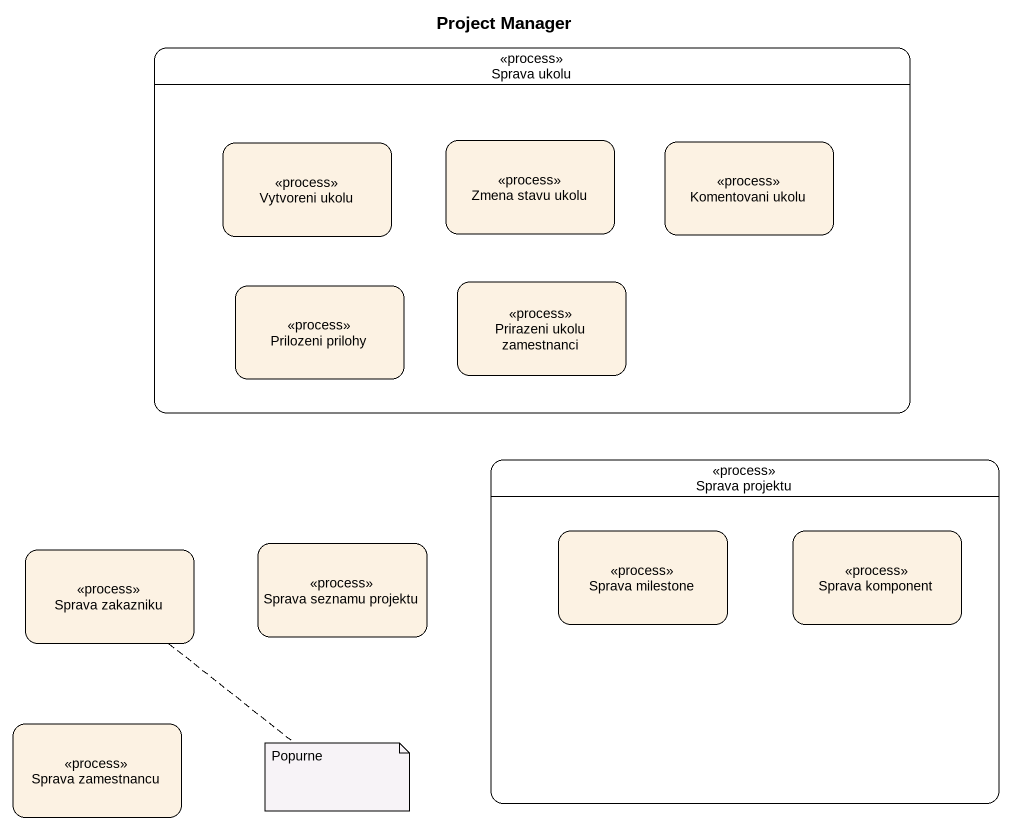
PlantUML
@startuml
title Project Manager
hide empty description
state "Sprava ukolu" as Sprava_ukolu <<process>> {
  state "Vytvoreni ukolu" as Vytvoreni_ukolu <<process>>
  state "Zmena stavu ukolu" as Zmena_stavu_ukolu <<process>>
  state "Komentovani ukolu" as Komentovani_ukolu <<process>>
  state "Prilozeni prilohy" as Prilozeni_prilohy <<process>>
  state "Prirazeni ukolu zamestnanci" as Prirazeni_ukolu_zamestnanci <<process>>
}
state "Sprava projektu" as Sprava_projektu <<process>> {
  state "Sprava milestone" as Sprava_milestone <<process>>
  state "Sprava komponent" as Sprava_komponent <<process>>
}
state "Sprava seznamu projektu" as Sprava_seznamu_projektu <<process>>
state "Sprava zakazniku" as Sprava_zakazniku <<process>>
state "Sprava zamestnancu" as Sprava_zamestnancu <<process>>
note bottom of Sprava_zakazniku : Popurne
@enduml
